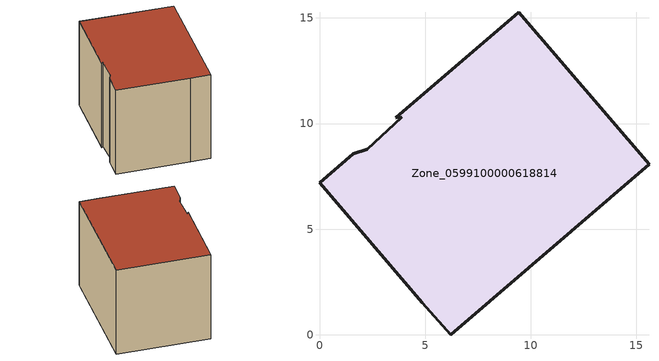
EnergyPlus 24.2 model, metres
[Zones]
Zone_0599100000618814
 floor ground (C_G): 3.9,10.31 3.61,10.28 9.44,15.27 15.6,8.08 6.21,0 4.86,1.51 0,7.19 1.6,8.56 2.27,8.78 z0
 wall outside (C_F): 4.86,1.51 6.21,0 15.6,8.08 9.44,15.27 3.61,10.28 3.9,10.31 2.27,8.78 1.6,8.56 0,7.19 4.86,1.51 z0:9.64
 roof outside (C_R): 3.61,10.28 3.9,10.31 2.27,8.78 1.6,8.56 0,7.19 4.86,1.51 6.21,0 15.6,8.08 9.44,15.27 z9.64
[BUILDING]
Pand.0599100000618814: North Axis=0; Terrain=City; Loads Convergence Tolerance Value=0.04; Temperature Convergence Tolerance Value=0.4; Solar Distribution=FullExterior; Maximum Number of Warmup Days=25; Minimum Number of Warmup Days=1
[Site:Location]
Rotterdam.The.Hague.AP_ZH_NLD Design_Conditions: Latitude=51.96; Longitude=4.45; Time Zone=1; Elevation=-4.5
[SITE:GROUNDTEMPERATURE:BUILDINGSURFACE]
18, 18, 18, 18, 18, 18, 18, 18, 18, 18, 18, 18
[MATERIAL] Thermal Absorptance=0.9; Solar Absorptance=0.7; Visible Absorptance=0.7
Name | Roughness | Thickness | Conductivity | Density | Specific Heat
G.TI.1946 | MediumSmooth | 0.15 | 1 | 540 | 1210
F.TI.1946 | Rough | 0.3 | 0.857143 | 1920 | 840
R.TI.1946 | MediumRough | 0.2 | 0.1 | 1500 | 1000
[CONSTRUCTION]
C_G: G.TI.1946
C_F: F.TI.1946
C_R: R.TI.1946
[ZONE]
Zone_0599100000618814: Type=1; Multiplier=1; Ceiling Height=Autocalculate; Volume=Autocalculate; Floor Area=autocalculate; Part of Total Floor Area=Yes
[ZONEINFILTRATION:DESIGNFLOWRATE]
Infil_Zone_0599100000618814: Zone or ZoneList or Space or SpaceList=Zone_0599100000618814; Schedule=AlwaysOn; Design Flow Rate Calculation Method=Flow/Area; Flow Rate per Floor Area=0.003; Constant Term Coefficient=1; Temperature Term Coefficient=0; Velocity Term Coefficient=0; Velocity Squared Term Coefficient=0
[HVACTEMPLATE:ZONE:IDEALLOADSAIRSYSTEM]
Zone_0599100000618814: Maximum Heating Supply Air Temperature=50; Minimum Cooling Supply Air Temperature=13; Maximum Heating Supply Air Humidity Ratio=0.0156; Minimum Cooling Supply Air Humidity Ratio=0.0077; Heating Limit=NoLimit; Cooling Limit=NoLimit; Dehumidification Control Type=ConstantSensibleHeatRatio; Cooling Sensible Heat Ratio=0.7; Dehumidification Setpoint=60; Humidification Control Type=None; Humidification Setpoint=30; Outdoor Air Method=None; Outdoor Air Flow Rate per Person=0.00944; Outdoor Air Flow Rate per Zone Floor Area=0; Outdoor Air Flow Rate per Zone=0; Demand Controlled Ventilation Type=None; Outdoor Air Economizer Type=NoEconomizer; Heat Recovery Type=None; Sensible Heat Recovery Effectiveness=0.7; Latent Heat Recovery Effectiveness=0.65
[ZONECONTROL:THERMOSTAT]
ThermostatControl_Zone_0599100000618814: Zone or ZoneList=Zone_0599100000618814; Control Type Schedule=DualSetpointControlType; Control 1=Thermostat_Zone_0599100000618814; Temperature Difference Between Cutout And Setpoint=0
[THERMOSTATSETPOINT:DUALSETPOINT]
Thermostat_Zone_0599100000618814: Heating Setpoint Temperature Schedule=HeatingSetpoint_Zone_0599100000618814; Cooling Setpoint Temperature Schedule=CoolingSetpoint_Zone_0599100000618814
[SCHEDULE:COMPACT]
HeatingSetpoint_Zone_0599100000618814: Through: 12/31, For: AllDays, Until: 24:00, 21
CoolingSetpoint_Zone_0599100000618814: Through: 12/31, For: AllDays, Until: 24:00, 24
DualSetpointControlType: Through: 12/31, For: AllDays, Until: 24:00, 4
AlwaysOn: Through: 12/31, For: AllDays, Until: 24:00, 1
